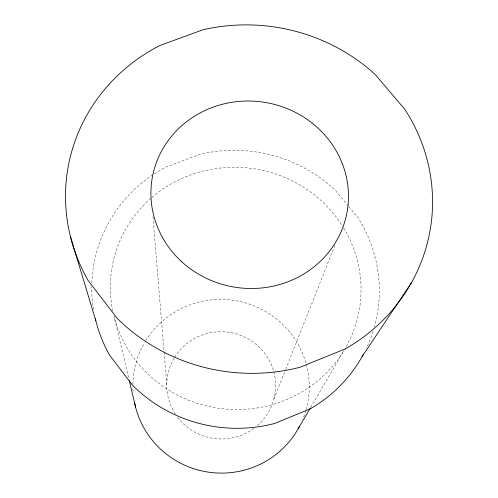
<?xml version="1.0" encoding="UTF-8"?>
<svg xmlns="http://www.w3.org/2000/svg" width="498" height="498" viewBox="0 0 498 498"><rect width="100%" height="100%" fill="white"/><g stroke="black" fill="none" stroke-linecap="round" stroke-linejoin="round"><path stroke-width="0.37" stroke-dasharray="2.49 1.87" d="M273.962 398.898L285.441 369.983M285.728 369.261L335.092 244.948M310.659 407.42L343.894 350.673M348.289 206.01L335.204 190.136A143.903 138.867 8.5 0 0 199.387 154.461L165.373 167.328A143.903 138.867 8.5 0 0 154.081 173.995M348.774 206.602L358.249 218.087A143.903 138.867 8.5 0 1 374.372 326.987M128.559 377.565L114.017 316.305A125.446 121.039 8.5 0 0 217.831 408.123A125.446 121.039 8.5 0 0 343.925 350.604M152.954 216.792L164.016 351.32M164.079 352.092L166.749 384.568M306.264 364.25A88.208 86.814 8.5 0 1 306.046 409.829M305.84 410.557A88.208 86.814 8.5 0 1 302.815 419.192M133.059 391.247A88.208 86.814 8.5 0 1 132.91 387.444M132.904 384.431A88.208 86.814 8.5 0 1 144.619 342.624M145.796 340.682A88.208 86.814 8.5 0 1 232.927 300.25A88.208 86.814 8.5 0 1 305.859 362.812M343.626 227.903A125.446 121.039 8.5 0 1 345.849 347.33M112.791 310.995A125.446 121.039 8.5 0 1 151.336 197.961M151.921 197.457A125.446 121.039 8.5 0 1 342.823 226.602M174.698 357.228A54.475 53.61 8.5 0 1 256.134 344.361A54.475 53.61 8.5 0 1 257.335 425.641M253.806 428.454A54.475 53.61 8.5 0 1 177.549 417.206M175.389 414.124A54.475 53.61 8.5 0 1 174.294 357.888M373.033 331.45A143.903 138.867 8.5 0 1 366.441 348.202M93.531 309.638A143.903 138.867 8.5 0 1 91.763 286.773M91.85 282.976A143.903 138.867 8.5 0 1 153.434 174.424"/><path stroke-width="0.75" d="M298.153 428.784L310.273 408.086M362.152 356.518L411.466 282.677M70.548 236.967L95.859 320.88M129.275 380.59L135.562 407.065M299.597 426.12A88.208 86.814 8.5 0 1 209.235 472.26A88.208 86.814 8.5 0 1 134.703 403.368M363.272 354.476A143.903 138.867 8.5 0 1 310.036 408.958L274.796 423.425A143.903 138.867 8.5 0 1 132.518 385.228L109.703 355.292A143.903 138.867 8.5 0 1 95.323 318.658M345.282 348.905L300.138 367.207A183.737 174.014 8.5 0 1 117.26 318.384L88.096 280.418A183.737 174.014 8.5 0 1 159.796 45.536L202.941 29.793A183.737 174.014 8.5 0 1 375.274 74.563L404.812 109.342A183.737 174.014 8.5 0 1 345.282 348.905M181.614 261.643A98.89 93.618 8.5 0 0 345.712 218.205A98.89 93.618 8.5 0 0 221.735 104.449A98.89 93.618 8.5 0 0 181.614 261.643"/></g></svg>
